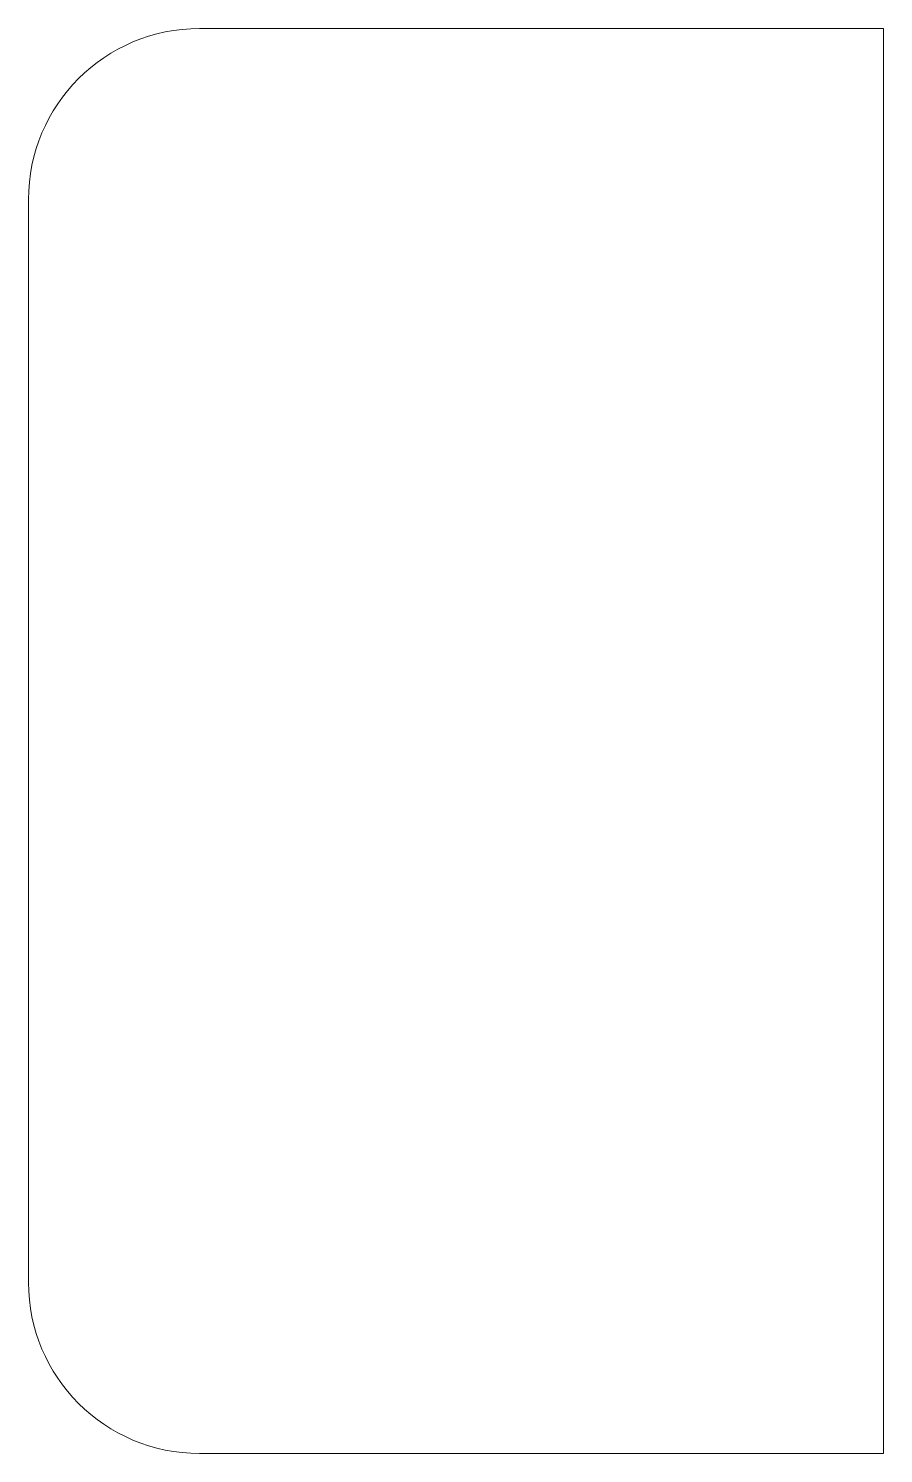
# Model space of a CAD drawing. Header units: millimetres. Extents: x -15 to 0, y 0 to 25.
import ezdxf

# ---------------------------------------------------------------- set-up
doc = ezdxf.new("R2010")
doc.units = ezdxf.units.MM

msp = doc.modelspace()

# ---------------------------------------------------------------- linework, layer by layer
at = {"color": 7, "linetype": 'Continuous', "lineweight": 15}
for p, q in [((0, 25), (-12, 25)), ((0, 0), (0, 25)), ((-15, 22), (-15, 3)), ((-12, 0), (0, 0))]:
    msp.add_line(p, q, dxfattribs=at)
for centre, start, end in [((-12, 22), 90, 180), ((-12, 3), 180, 270)]:
    msp.add_arc(centre, 3, start, end, dxfattribs=at)

doc.saveas('drawing.dxf')
